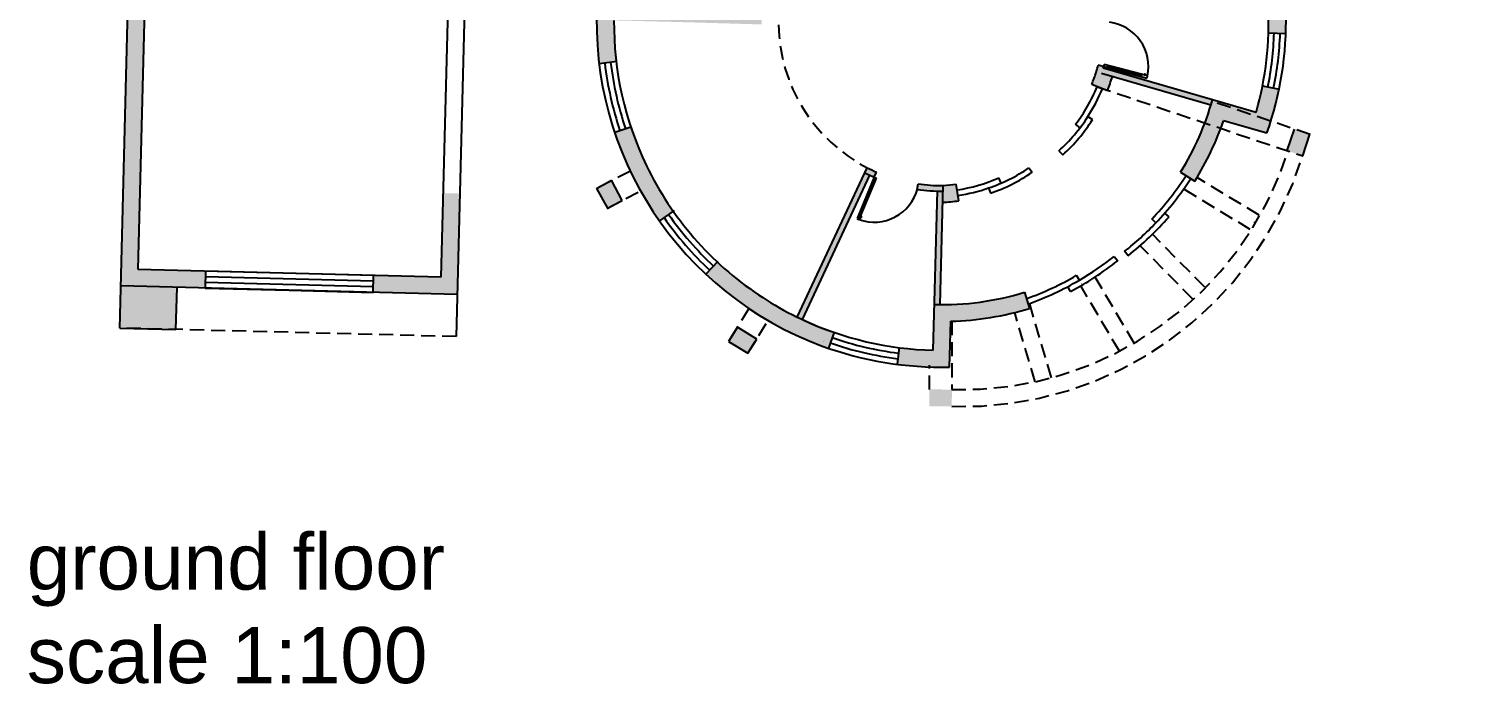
# Model space of a CAD drawing. Header units: metres. Extents: x -98 to 909, y -67 to 255.
# Drawn here: x 221.04 to 246.91, y 190.94 to 202.61 of the extents above; entities that cross this region are included whole.
import ezdxf

# ---------------------------------------------------------------- set-up
doc = ezdxf.new("R2010")
doc.units = ezdxf.units.M
doc.header["$MEASUREMENT"] = 0
doc.linetypes.add('DASHED2', pattern=[0.375, 0.25, -0.125])
doc.layers.add('bo', color=7, linetype='Continuous')
doc.styles.get("Standard").update_dxf_attribs({"font": 'arial.ttf'})

msp = doc.modelspace()

# ---------------------------------------------------------------- hatches: boundary and pattern name
at = {"layer": 'bo'}
h = msp.add_hatch(color=256, dxfattribs=at)
h.paths.add_polyline_path([(223.67743, 198.00797), (222.67775, 198.03328), (222.65877, 197.28352), (223.65845, 197.25821)])
h.paths.add_polyline_path([(246.91447, 216.93589), (246.16471, 216.95487), (246.1394, 215.95519), (246.88916, 215.93621)])
h = msp.add_hatch(color=256, dxfattribs=at)
h.paths.add_polyline_path([(232.38885, 206.71006), (232.18345, 206.92592), (231.42037, 206.21418), (230.97256, 205.79721), (231.17575, 205.57916), (231.61796, 205.9914)])
h.paths.add_polyline_path([(228.72182, 199.68081), (228.42192, 199.6884), (228.38395, 198.18888), (227.18408, 198.21926), (227.17649, 197.91936), (228.67626, 197.88138)])
h.paths.add_polyline_path([(222.98517, 198.32557), (223.17733, 205.91543), (224.7088, 207.34312), (224.50423, 207.56256), (222.88062, 206.04897), (222.67767, 198.03326), (224.17745, 197.99529), (224.18504, 198.29519)])
h.paths.add_polyline_path([(227.36086, 204.54531), (227.70092, 204.24795), (227.76675, 204.32323), (227.43489, 204.61341), (228.986, 206.03833), (228.91835, 206.11197), (227.32222, 204.64569), (223.14788, 204.75201), (223.14534, 204.65204)])
h = msp.add_hatch(color=256, dxfattribs=at)
h.paths.add_polyline_path([(232.55898, 203.04036), (231.17014, 203.07552, 0.04406245), (231.20519, 201.99427), (231.5101, 202.03118, -0.0317016), (231.47052, 202.76782), (232.54955, 202.7405, -0.01569933)])
h.paths.add_polyline_path([(232.05049, 200.17731, -0.03195706), (231.77031, 200.86614), (231.48267, 200.76935, 0.07218005), (232.28133, 199.19382), (232.52667, 199.3665, -0.04043351)])
h.paths.add_polyline_path([(232.90411, 203.59426), (232.63637, 203.647, 0.04775131), (232.54955, 202.7405), (234.10633, 202.69565, -0.00795211), (234.10677, 202.79605), (232.82075, 202.83279, -0.04276593)])
h.paths.add_polyline_path([(233.67343, 205.36009), (233.48505, 205.55806), (233.27367, 205.3569), (233.30705, 205.32203, 0.03222429), (233.00863, 204.78394), (233.25917, 204.66401, -0.0452326)])
h.paths.add_polyline_path([(232.38889, 206.71002), (232.17335, 206.50631), (233.27367, 205.3569), (233.48505, 205.55806)])
h = msp.add_hatch(color=256, dxfattribs=at)
h.paths.add_polyline_path([(243.11779, 204.72206), (242.83141, 204.62368, -0.02870429), (243.01115, 203.98003, -0.06206129), (243.14287, 202.5406), (243.45157, 202.5305, 0.09403071)])
h.paths.add_polyline_path([(244.10485, 204.21912), (243.8107, 204.15801), (243.89334, 203.76245), (244.18776, 203.82003)])
h = msp.add_hatch(color=256, dxfattribs=at)
h.paths.add_polyline_path([(237.09434, 196.18964), (237.09234, 195.88922), (237.49433, 195.88655), (237.49667, 196.18651)])
h.paths.add_polyline_path([(233.85603, 196.83292), (234.01441, 197.08768), (233.67175, 197.30124), (233.51313, 197.0461)])
h.paths.add_polyline_path([(231.35213, 199.41884), (231.61753, 199.55872), (231.42787, 199.90858), (231.16006, 199.77221)])
h.paths.add_polyline_path([(230.80343, 203.08627), (230.81429, 203.29216), (230.51432, 203.30873), (230.49371, 202.90949), (230.60985, 202.90303)])
h.paths.add_polyline_path([(230.79323, 202.89283), (230.80343, 203.08627), (230.60985, 202.90303)])
for points in [[(240.35906, 201.76492), (242.11491, 201.25582, 0.00500014), (242.14287, 201.35183), (240.19491, 201.91402, 0.00252448), (240.20296, 201.94324), (240.10651, 201.9693, -0.01085688), (240.07102, 201.84844, -0.0202297), (239.99105, 201.62784), (240.26873, 201.51428, 0.0214761)], [(243.88148, 200.73716), (243.60073, 200.83138), (243.47144, 200.44674), (243.75233, 200.35232)]]:
    msp.add_hatch(color=256, dxfattribs=at).paths.add_polyline_path(points)
h = msp.add_hatch(color=256, dxfattribs=at)
h.paths.add_polyline_path([(242.29197, 200.84317), (242.00743, 200.93881, -0.04894449), (241.57549, 200.06298), (241.83031, 199.90465, 0.04945687)])
h.paths.add_polyline_path([(242.1348, 201.32336, -0.020263), (242.00743, 200.93881), (242.29197, 200.84317, 0.00676583), (242.34045, 200.97816), (243.11357, 200.75943, 0.00938597), (243.18421, 200.97117)])
h.paths.add_polyline_path([(243.3317, 201.53968), (243.03559, 201.60107, -0.02086024), (242.92143, 201.12713), (242.14287, 201.35182, -0.00147924), (242.1348, 201.32336), (243.18421, 200.97117, 0.0247094)])
h = msp.add_hatch(color=256, dxfattribs=at)
h.paths.add_polyline_path([(238.881, 197.63433), (238.79313, 197.92117, -0.08170211), (237.18452, 197.70395), (237.16387, 196.88829, -0.02604963), (236.55715, 196.9342), (236.51898, 196.63664, 0.03824205), (237.45638, 196.58865), (237.47702, 197.40395, 0.06741606)])
h.paths.add_polyline_path([(235.39237, 197.20711, -0.02593719), (234.83079, 197.43438, -0.03858205), (234.04928, 197.87543, -0.04043568), (233.31323, 198.46066), (233.10905, 198.2424, 0.10013943), (235.18512, 196.96243, 0.00471958), (235.2944, 196.92351)])
h.paths.add_polyline_path([(236.03108, 200.00846, -0.00791223), (235.94374, 200.05071), (234.74054, 197.47745, 0.00429325), (234.83079, 197.43438)])
h.paths.add_polyline_path([(237.33861, 199.72344, -0.00786418), (237.24219, 199.72443), (237.19109, 197.96358), (237.18452, 197.70395, 0.00522522), (237.289, 197.70203)])
h.paths.add_polyline_path([(237.34107, 199.82345, -0.03778196), (236.89458, 199.85436), (236.88016, 199.75541, 0.03752917), (237.33861, 199.72344)])
h.paths.add_polyline_path([(236.15212, 200.06391, -0.01544457), (235.98612, 200.14133), (235.94374, 200.05071, 0.0152005), (236.11267, 199.97202)])
h.paths.add_polyline_path([(237.57444, 199.85008, -0.0202297), (237.34111, 199.82527), (237.33378, 199.52657, 0.02972893), (237.6182, 199.55329)])

# ---------------------------------------------------------------- linework, layer by layer
for p, q in [((222.65877, 197.28352), (222.8807, 206.04898)), ((222.98525, 198.32559), (223.17742, 205.91545)), ((228.51882, 203.51236), (228.38404, 198.1889)), ((228.81554, 203.37882), (228.65737, 197.13164)), ((243.45159, 202.5305), (243.14287, 202.5406)), ((231.53, 202.03359), (231.20519, 201.99427)), ((240.20296, 201.94324), (240.10651, 201.9693)), ((242.14287, 201.35183), (240.19491, 201.91402)), ((240.21383, 201.98408), (240.20281, 201.94328)), ((240.20296, 201.94324), (240.97556, 201.73758)), ((240.98643, 201.77842), (240.21383, 201.98408)), ((240.26438, 201.93563), (240.27091, 201.96014)), ((240.26438, 201.93563), (240.88009, 201.77174)), ((240.26831, 201.92584), (240.27048, 201.93401)), ((240.88661, 201.79625), (240.27091, 201.96014)), ((240.27701, 201.95852), (240.27918, 201.96669)), ((240.26873, 201.51428), (239.99105, 201.62784)), ((242.11491, 201.25582), (240.167, 201.82061)), ((240.87806, 201.79852), (240.88024, 201.80669)), ((240.88009, 201.77174), (240.88661, 201.79625)), ((240.92317, 201.79885), (240.95269, 201.79099)), ((240.97664, 201.73729), (240.98752, 201.77819)), ((243.03559, 201.60107), (243.33173, 201.53967)), ((242.92143, 201.12713), (242.14287, 201.35182)), ((231.77031, 200.86614), (231.48267, 200.76935)), ((239.78237, 200.85393), (239.70156, 200.91615)), ((239.91856, 201.05262), (240.0042, 200.99821)), ((243.11357, 200.75943), (242.34045, 200.97816)), ((243.60073, 200.83138), (243.47144, 200.44674)), ((243.75233, 200.35232), (243.88148, 200.73716)), ((239.40177, 200.44194), (239.47598, 200.3714)), ((234.74016, 197.47665), (235.98612, 200.14133)), ((236.11267, 199.97202), (236.15212, 200.06391)), ((238.86695, 200.13822), (238.92873, 200.05935)), ((241.57549, 200.06298), (241.83031, 199.90465)), ((231.15915, 199.77389), (231.42327, 199.91707)), ((231.15915, 199.77389), (231.35213, 199.41884)), ((231.15915, 199.77389), (231.35213, 199.41884)), ((231.61753, 199.55872), (231.42327, 199.91707)), ((231.61753, 199.55872), (231.42327, 199.91707)), ((234.83079, 197.43438), (236.03174, 200.00987)), ((236.11267, 199.97202), (235.80659, 199.23343)), ((235.84564, 199.21725), (236.15172, 199.95584)), ((236.09701, 199.91214), (235.85309, 199.32354)), ((235.87651, 199.31383), (236.12044, 199.90243)), ((236.08678, 199.90955), (236.09459, 199.90631)), ((236.09701, 199.91214), (236.12044, 199.90243)), ((236.11802, 199.8966), (236.12583, 199.89337)), ((236.88016, 199.75541), (236.89458, 199.85436)), ((237.289, 197.70203), (237.34111, 199.82527)), ((237.6182, 199.55329), (237.57444, 199.85008)), ((238.15028, 199.78271), (238.18259, 199.68653)), ((238.3758, 199.86736), (238.33475, 199.96071)), ((231.35213, 199.41884), (231.61753, 199.55872)), ((231.35213, 199.41884), (231.61753, 199.55872)), ((237.19109, 197.96358), (237.24228, 199.72781)), ((232.54263, 199.37773), (232.28133, 199.19382)), ((235.87426, 199.27725), (235.86256, 199.24903)), ((241.36851, 199.26688), (241.29322, 199.33268)), ((235.80617, 199.2324), (235.84527, 199.21619)), ((241.13278, 199.15695), (241.06397, 199.2297)), ((233.32394, 198.47211), (233.10905, 198.2424)), ((240.3914, 198.56152), (240.4535, 198.48314)), ((240.6382, 198.57268), (240.57629, 198.65122)), ((228.38404, 198.1889), (222.98525, 198.32559)), ((224.18512, 198.29521), (224.17753, 197.9953)), ((227.18416, 198.21928), (224.18512, 198.29521)), ((227.17657, 197.91937), (227.18416, 198.21928)), ((239.77072, 198.13703), (239.71585, 198.22079)), ((228.67635, 197.8814), (222.67775, 198.03328)), ((223.65845, 197.25821), (223.67743, 198.00797)), ((224.17753, 197.9953), (225.67705, 197.95734)), ((227.1791, 198.01934), (224.18006, 198.09527)), ((227.18163, 198.11931), (224.18259, 198.19524)), ((225.67705, 197.95734), (227.17657, 197.91937)), ((237.16387, 196.88829), (237.19109, 197.96358)), ((239.60927, 197.93309), (239.56266, 198.02156)), ((233.70299, 197.75125), (233.70346, 197.75192)), ((238.79313, 197.92117), (238.881, 197.63433)), ((222.65877, 197.28352), (223.65845, 197.25821)), ((233.67175, 197.30124), (233.51313, 197.0461)), ((234.01767, 197.08564), (233.67175, 197.30124)), ((235.39421, 197.21242), (235.2944, 196.92351)), ((237.45638, 196.58865), (237.47702, 197.40395)), ((233.51284, 197.04628), (233.85603, 196.83292)), ((233.85603, 196.83292), (234.01767, 197.08564)), ((236.55715, 196.9342), (236.51898, 196.63664))]:
    msp.add_line(p, q, dxfattribs=at)
at = {"layer": 'bo', "linetype": 'DASHED2'}
for p, q in [((240.08678, 201.58438), (243.75233, 200.35232)), ((243.88764, 200.73509), (242.1348, 201.32336)), ((231.76287, 200.07916), (231.16451, 199.77447)), ((242.97461, 199.29477), (241.86811, 199.96642)), ((231.34942, 199.41743), (231.94465, 199.72859)), ((242.81894, 199.03831), (241.6303, 199.75983)), ((241.79325, 197.79918), (240.85298, 198.75108)), ((242.00668, 198.01001), (241.07337, 198.95486)), ((240.48357, 196.86933), (239.79509, 198.03566)), ((240.74656, 197.01396), (240.05067, 198.19285)), ((239.27341, 196.39756), (238.88251, 197.72069)), ((233.87728, 197.63101), (233.51284, 197.04628)), ((238.98174, 196.32599), (238.61692, 197.56084)), ((228.65737, 197.13164), (222.65877, 197.28352)), ((233.85603, 196.83292), (234.21912, 197.41694)), ((237.49782, 197.40457), (237.49667, 196.18651)), ((237.09434, 196.18955), (237.09475, 196.62386))]:
    msp.add_line(p, q, dxfattribs=at)
at = {"layer": 'bo'}
for centre, radius, start, end in [((237.50949, 202.74672), 5.94601, 340.474721, 22.406392), ((237.30094, 202.73174), 5.84505, 344.0663, 21.358956), ((237.31052, 202.73338), 6.1499, 176.810813, 249.781602), ((237.29362, 202.71133), 5.82338, 179.444217, 205.794675), ((240.2078, 201.944), 0.79604, 347.994525, 82.850577), ((237.30094, 202.73174), 5.94505, 348.837004, 358.126062), ((237.51192, 202.74633), 5.84359, 348.286531, 357.915456), ((237.31052, 202.73338), 6.0499, 186.902655, 198.624668), ((237.29362, 202.71133), 5.92338, 186.710555, 198.475237), ((237.30602, 202.72597), 2.90092, 337.756301, 342.391974), ((237.30602, 202.72597), 2.90092, 342.391974, 344.88009), ((237.30587, 202.72613), 3.00101, 344.299318, 344.877884), ((237.40326, 202.6862), 2.90092, 322.398141, 337.756301), ((237.30587, 202.72613), 3.00101, 342.436193, 342.437824), ((237.39754, 202.69068), 3.10284, 337.719665, 342.640868), ((240.93793, 201.79492), 0.01527, 345.094015, 165.094015), ((237.51617, 202.62717), 2.87398, 326.759208, 337.993509), ((237.32858, 202.70187), 5, 328.144552, 344.335237), ((237.47123, 202.6072), 2.90092, 311.720067, 327.575628), ((237.37485, 202.67801), 3.12013, 312.330761, 327.426915), ((237.32858, 202.70187), 5.3, 328.144552, 341.020594), ((237.29362, 202.71133), 5.82338, 205.794675, 236.142926), ((237.32206, 202.78905), 3.06566, 243.226218, 247.555512), ((237.32206, 202.78905), 2.96566, 243.226218, 246.765571), ((237.22702, 202.53112), 2.90092, 288.568684, 304.424244), ((237.22474, 202.53656), 3.00669, 288.576776, 304.522769), ((237.32206, 202.78905), 2.96566, 261.712355, 270.309372), ((237.15126, 202.71997), 2.90092, 273.752337, 278.38801), ((237.16659, 202.61603), 2.90092, 278.38801, 293.74617), ((237.19687, 202.49227), 2.87398, 278.150803, 289.385103), ((237.187, 202.91992), 5.35244, 316.358456, 326.961799), ((237.187, 202.91992), 5.45244, 316.358456, 326.961799), ((236.11279, 199.96713), 0.79604, 250.391072, 345.247125), ((237.32206, 202.78905), 3.06566, 261.712355, 270.309372), ((237.25152, 201.9296), 2.40443, 271.960628, 278.771991), ((237.31052, 202.73338), 6.0499, 215.138027, 226.907591), ((237.29362, 202.71133), 5.92338, 215.057687, 226.881248), ((235.86841, 199.26314), 0.01527, 247.490562, 67.490562), ((237.26294, 202.85482), 5.45244, 308.245746, 318.849089), ((237.23952, 202.88187), 5.38818, 308.263343, 316.265851), ((237.32858, 202.70187), 5.3, 317.165213, 317.256069), ((237.06763, 202.7569), 5.45244, 297.784555, 308.387898), ((237.04673, 202.78594), 5.38818, 300.367793, 308.370301), ((237.02185, 202.84583), 5.35244, 289.671845, 300.275188), ((237.02185, 202.84583), 5.45244, 289.671845, 300.275188), ((237.05787, 202.59487), 5.3, 301.3278, 301.418656), ((237.29362, 202.71133), 5.82338, 236.142926, 249.861488), ((237.32858, 202.70187), 5, 268.360284, 287.032167), ((237.32858, 202.70187), 5.3, 271.604889, 287.032167), ((237.30075, 202.72996), 5.84327, 244.99476, 268.65766), ((237.30094, 202.73174), 6.14505, 249.860104, 271.449424), ((237.31052, 202.73338), 6.0499, 249.780953, 249.781602), ((237.28067, 202.62255), 5.93417, 250.782502, 262.749255), ((237.30075, 202.72996), 5.94327, 250.937861, 262.68888)]:
    msp.add_arc(centre, radius, start, end, dxfattribs=at)
at = {"layer": 'bo', "linetype": 'DASHED2'}
for centre, radius, start, end in [((237.32092, 202.73528), 2.91723, 180.946989, 242.770525), ((237.68583, 202.23582), 6.35216, 268.272445, 342.751705), ((237.67229, 202.29261), 6.10862, 268.352508, 342.314183)]:
    msp.add_arc(centre, radius, start, end, dxfattribs=at)
msp.add_point((242.89677, 199.16654), dxfattribs=at)

# ---------------------------------------------------------------- texts
at = {"layer": 'bo', "insert": (220.99923, 193.61972), "char_height": 1, "attachment_point": 1}
msp.add_mtext_dynamic_manual_height_columns('ground floor ^Jscale 1:100', width=41.6090494, gutter_width=1, heights=[0], dxfattribs=at)

doc.saveas('drawing.dxf')
